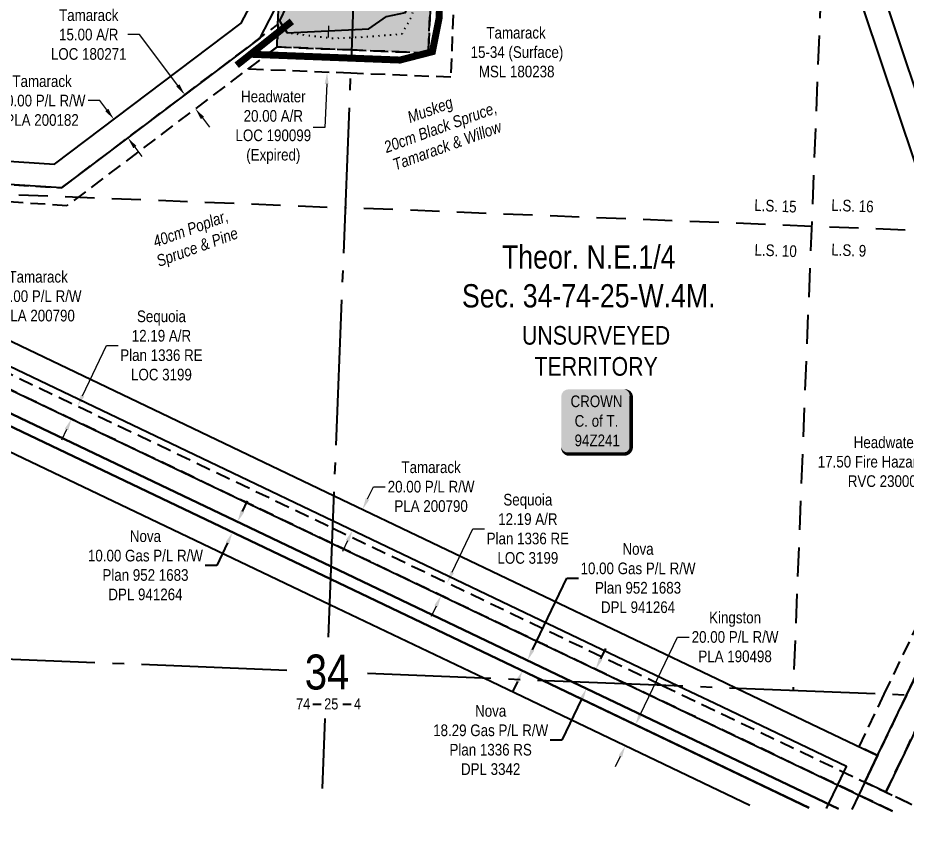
# Model space of a CAD drawing. Extents: x 324050 to 328484, y 6148357 to 6152130.
# Drawn here: x 325016 to 325780, y 6148598 to 6149300 of the extents above; entities that cross this region are included whole.
import ezdxf
from ezdxf.enums import TextEntityAlignment as Align

# ---------------------------------------------------------------- set-up
doc = ezdxf.new("R2010")
doc.units = 0
doc.header["$LTSCALE"] = 5
doc.header["$PDSIZE"] = 0.5
for name, pattern in [('foc-ACCESSROAD', [3.75, 2.5, -1.25]), ('foc-FLOWLINE', [3.75, 2.5, -1.25]), ('foc-LSD', [8, 5, -3]), ('foc-QUARTERLINE', [33, 25, -3, 2, -3]), ('foc-TOPO', [1, 0.2, -0.8])]:
    doc.linetypes.add(name, pattern=pattern)
doc.layers.get('Defpoints').update_dxf_attribs({"color": 9})
for name, color, linetype in [('10', 1, 'Continuous'), ('9', 3, 'Continuous'), ('AS-ROADS', 254, 'Continuous'), ('C-AR', 13, 'foc-ACCESSROAD'), ('C-RW', 13, 'Continuous'), ('C-SYMBOL', 7, 'Continuous'), ('C-WS', 13, 'foc-ACCESSROAD'), ('CG-NOTES', 7, 'Continuous'), ('F-AR', 190, 'foc-ACCESSROAD'), ('F-EZE', 190, 'foc-FLOWLINE'), ('F-RW', 190, 'Continuous'), ('F-WS', 190, 'foc-ACCESSROAD'), ('L-QSEC', 8, 'foc-QUARTERLINE'), ('L-SECLBL', 7, 'Continuous'), ('L-SECTION-LSD', 7, 'foc-LSD'), ('L-UNS-T', 3, 'Continuous'), ('P-PROPOSED-H', 21, 'Continuous'), ('T-BUSH-T', 110, 'Continuous'), ('T-GENERAL', 48, 'foc-TOPO')]:
    doc.layers.add(name, color=color, linetype=linetype)
for name, color, linetype, lineweight in [('C-AR-T', 13, 'Continuous', 9), ('C-RW-T', 13, 'Continuous', 9), ('C-WS-T', 13, 'Continuous', 9), ('F-AR-T', 190, 'Continuous', 9), ('F-RW-T', 190, 'Continuous', 9), ('T-TEXT', 48, 'Continuous', 18)]:
    doc.layers.add(name, color=color, linetype=linetype, lineweight=lineweight)
doc.styles.add('100L', font='ARIALN.TTF', dxfattribs={"height": 11})
doc.styles.add('175L', font='ARIALN.TTF', dxfattribs={"height": 20})
doc.styles.add('80', font='ARIALN.TTF', dxfattribs={"height": 10})
doc.styles.add('80CG', font='ARIALN.TTF', dxfattribs={"height": 10})
doc.styles.add('80L', font='ARIALN.TTF', dxfattribs={"height": 10})
doc.styles.add('80LS', font='ARIALNI.TTF', dxfattribs={"height": 10})
doc.styles.add('SIMPLEX', font='ARIALN.TTF')
doc.dimstyles.new('Compass 5 000', dxfattribs={"dimscale": 5, "dimtxt": 9, "dimasz": 2, "dimexe": 0.2, "dimexo": 0.0625, "dimgap": 0.5, "dimtad": 0, "dimtih": 1, "dimtoh": 1, "dimzin": 0, "dimdsep": 46, "dimtxsty": '80CG', "dimcen": 0.1, "dimse1": 1, "dimse2": 1, "dimclrd": 256, "dimclrt": 256, "dimaunit": 1, "dimadec": 4, "dimazin": 0, "dimtfac": 0.06, "dimtofl": 0, "dimtmove": 0, "dimatfit": 1, "dimfxl": 0.2, "dimtolj": 1, "dimtzin": 0, "dimlwd": -1, "dimarcsym": 0})

# ---------------------------------------------------------------- blocks, each defined once
blk = doc.blocks.new('L-SECLBL')
at = {"layer": '9', "color": 7}
for p, q in [((-5.08, -27.83), (-12.29, -27.83)), ((20.7, -27.83), (13.5, -27.83))]:
    blk.add_line(p, q, dxfattribs=at)
at = {"layer": '10', "color": 2, "style": 'SIMPLEX'}
blk.add_attdef('SEC', text='', height=30, dxfattribs=at).set_placement((0, 0), align=Align.MIDDLE)
at = {"layer": '10', "color": 5, "style": '80L'}
blk.add_attdef('TWP', text='', height=9.5, dxfattribs=at).set_placement((-14.43, -27.37), align=Align.MIDDLE_RIGHT)
blk.add_attdef('RGE', text='', height=9.5, dxfattribs=at).set_placement((3.62, -27.37), align=Align.MIDDLE_CENTER)
blk.add_attdef('MER', text='', height=9.5, dxfattribs=at).set_placement((23.17, -27.37), align=Align.MIDDLE_LEFT)
blk = doc.blocks.new('*D371')
at = {"layer": 'C-RW-T', "transparency": 16777216}
for p, q in [((325086.67, 6149228.89), (325076.67, 6149228.89)), ((325092.7, 6149220.92), (325086.67, 6149228.89)), ((325116.81, 6149189), (325122.83, 6149181.02))]:
    blk.add_line(p, q, dxfattribs=at)
for points in [[(325094.03, 6149221.92), (325091.37, 6149219.91), (325098.72, 6149212.94)], [(325118.14, 6149190), (325115.48, 6149187.99), (325110.78, 6149196.98)]]:
    blk.add_solid(points, dxfattribs=at)
at = {"layer": 'Defpoints', "color": 0, "transparency": 16777216}
for p in [(325112.81, 6149223.58), (325098.72, 6149212.94), (325124.86, 6149207.62)]:
    blk.add_point(p, dxfattribs=at)
at = {"layer": 'C-RW-T', "transparency": 16777216, "insert": (325037.13, 6149228.89), "char_height": 10, "width": 372.4986, "attachment_point": 5, "style": '80CG'}
blk.add_mtext('\\A1;Tamarack\\P20.00 P/L R/W\\PPLA 200182', dxfattribs=at)
blk = doc.blocks.new('*D372')
at = {"layer": 'C-RW-T', "transparency": 16777216}
for p, q in [((324978.32, 6149048.55), (324984.23, 6149060.92)), ((324984.23, 6149060.92), (324994.23, 6149060.92)), ((324961.07, 6149012.47), (324956.76, 6149003.45))]:
    blk.add_line(p, q, dxfattribs=at)
for points in [[(324976.81, 6149049.27), (324979.82, 6149047.84), (324974, 6149039.53)], [(324959.56, 6149013.19), (324962.57, 6149011.75), (324965.38, 6149021.49)]]:
    blk.add_solid(points, dxfattribs=at)
at = {"layer": 'Defpoints', "color": 0, "transparency": 16777216}
for p in [(324974, 6149039.53), (325082.86, 6148987.5), (325074.23, 6148969.46)]:
    blk.add_point(p, dxfattribs=at)
at = {"layer": 'C-RW-T', "transparency": 16777216, "insert": (325033.77, 6149060.92), "char_height": 10, "attachment_point": 5, "style": '80CG'}
blk.add_mtext('\\A1;Tamarack\\P20.00 P/L R/W\\PPLA 200790', dxfattribs=at)
blk = doc.blocks.new('*D374')
at = {"layer": 'C-RW-T', "transparency": 16777216}
for p, q in [((325316.6, 6148886.86), (325321.6, 6148897.32)), ((325321.6, 6148897.32), (325331.6, 6148897.32)), ((325299.35, 6148850.77), (325295.04, 6148841.75))]:
    blk.add_line(p, q, dxfattribs=at)
for points in [[(325315.1, 6148887.58), (325318.11, 6148886.14), (325312.29, 6148877.83)], [(325297.85, 6148851.49), (325300.86, 6148850.05), (325303.66, 6148859.79)]]:
    blk.add_solid(points, dxfattribs=at)
at = {"layer": 'Defpoints', "color": 0, "transparency": 16777216}
for p in [(325312.29, 6148877.83), (325439.28, 6148817.14), (325430.65, 6148799.09)]:
    blk.add_point(p, dxfattribs=at)
at = {"layer": 'C-RW-T', "transparency": 16777216, "insert": (325371.14, 6148897.32), "char_height": 10, "attachment_point": 5, "style": '80CG'}
blk.add_mtext('\\A1;Tamarack\\P20.00 P/L R/W\\PPLA 200790', dxfattribs=at)
blk = doc.blocks.new('*D375')
at = {"layer": 'Defpoints', "color": 0, "transparency": 16777216}
for p in [(325401.19, 6148762.28), (325392.56, 6148744.22), (325537.9, 6148674.78)]:
    blk.add_point(p, dxfattribs=at)
at = {"layer": 'F-RW-T', "transparency": 16777216}
for p, q in [((325550.84, 6148701.86), (325582.56, 6148768.25)), ((325582.56, 6148768.25), (325592.56, 6148768.25)), ((325533.59, 6148665.75), (325529.28, 6148656.73))]:
    blk.add_line(p, q, dxfattribs=at)
for points in [[(325549.34, 6148702.58), (325552.35, 6148701.14), (325546.53, 6148692.84)], [(325532.09, 6148666.47), (325535.1, 6148665.04), (325537.9, 6148674.78)]]:
    blk.add_solid(points, dxfattribs=at)
at = {"layer": 'F-RW-T', "transparency": 16777216, "insert": (325632.1, 6148768.25), "char_height": 10, "attachment_point": 5, "style": '80CG'}
blk.add_mtext('\\A1;Kingston\\P20.00 P/L R/W\\PPLA 190498', dxfattribs=at)
blk = doc.blocks.new('*D380')
at = {"layer": 'Defpoints', "color": 0, "transparency": 16777216}
for p in [(325384.99, 6148814.87), (325526.39, 6148747.32), (325521.14, 6148736.34)]:
    blk.add_point(p, dxfattribs=at)
at = {"layer": 'F-AR-T', "transparency": 16777216}
for p, q in [((325389.3, 6148823.9), (325407.09, 6148861.13)), ((325407.09, 6148861.13), (325417.09, 6148861.13)), ((325375.43, 6148794.87), (325371.12, 6148785.84))]:
    blk.add_line(p, q, dxfattribs=at)
for points in [[(325387.8, 6148824.62), (325390.81, 6148823.18), (325384.99, 6148814.87)], [(325373.93, 6148795.59), (325376.94, 6148794.15), (325379.74, 6148803.89)]]:
    blk.add_solid(points, dxfattribs=at)
at = {"layer": 'F-AR-T', "transparency": 16777216, "insert": (325454.19, 6148861.13), "char_height": 10, "width": 455.1275, "attachment_point": 5, "style": '80CG'}
blk.add_mtext('\\A1;Sequoia\\P12.19 A/R\\PPlan 1336 RE\\PLOC 3199', dxfattribs=at)
blk = doc.blocks.new('*D384')
at = {"layer": 'Defpoints', "color": 0, "transparency": 16777216}
for p in [(325453.88, 6148748.19), (325456.47, 6148746.95), (325452.16, 6148737.92)]:
    blk.add_point(p, dxfattribs=at)
at = {"layer": 'F-RW', "transparency": 16777216}
for p, q in [((325458.19, 6148757.21), (325487.62, 6148818.81)), ((325487.62, 6148818.81), (325497.62, 6148818.81)), ((325445.25, 6148730.14), (325440.94, 6148721.12))]:
    blk.add_line(p, q, dxfattribs=at)
for points in [[(325456.68, 6148757.93), (325459.69, 6148756.49), (325453.88, 6148748.19)], [(325443.75, 6148730.86), (325446.76, 6148729.42), (325449.56, 6148739.16)]]:
    blk.add_solid(points, dxfattribs=at)
at = {"layer": 'F-RW', "transparency": 16777216, "insert": (325548.8, 6148818.81), "char_height": 10, "attachment_point": 5, "style": '80CG'}
blk.add_mtext('\\A1;Nova\\P10.00 Gas P/L R/W\\PPlan 952 1683\\PDPL 941264', dxfattribs=at)
blk = doc.blocks.new('*D385')
at = {"layer": 'Defpoints', "color": 0, "transparency": 16777216}
for p in [(325445.77, 6148772.34), (325437.88, 6148755.83), (325504.57, 6148723.97)]:
    blk.add_point(p, dxfattribs=at)
at = {"layer": 'F-RW', "transparency": 16777216}
for p, q in [((325516.77, 6148749.51), (325521.08, 6148758.53)), ((325500.26, 6148714.94), (325483.44, 6148679.75)), ((325483.44, 6148679.75), (325473.44, 6148679.75))]:
    blk.add_line(p, q, dxfattribs=at)
for points in [[(325515.27, 6148750.22), (325518.27, 6148748.79), (325512.46, 6148740.48)], [(325498.75, 6148715.66), (325501.76, 6148714.23), (325504.57, 6148723.97)]]:
    blk.add_solid(points, dxfattribs=at)
at = {"layer": 'F-RW', "transparency": 16777216, "insert": (325422.26, 6148679.75), "char_height": 10, "attachment_point": 5, "style": '80CG'}
blk.add_mtext('\\A1;Nova\\P18.29 Gas P/L R/W\\PPlan 1336 RS\\PDPL 3342', dxfattribs=at)
blk = doc.blocks.new('*D386')
at = {"layer": 'Defpoints', "color": 0, "transparency": 16777216}
for p in [(325851.2, 6148909.61), (325825.49, 6148855.78), (325841.27, 6148848.24)]:
    blk.add_point(p, dxfattribs=at)
at = {"layer": 'F-RW-T', "transparency": 16777216}
for p, q in [((325832.07, 6148918.74), (325822.07, 6148918.74)), ((325842.17, 6148913.92), (325832.07, 6148918.74)), ((325876, 6148897.76), (325885.02, 6148893.45))]:
    blk.add_line(p, q, dxfattribs=at)
for points in [[(325842.89, 6148915.42), (325841.46, 6148912.41), (325851.2, 6148909.61)], [(325876.72, 6148899.26), (325875.28, 6148896.25), (325866.98, 6148902.07)]]:
    blk.add_solid(points, dxfattribs=at)
at = {"layer": 'F-RW-T', "transparency": 16777216, "insert": (325761.66, 6148918.74), "char_height": 10, "attachment_point": 5, "style": '80CG'}
blk.add_mtext('\\A1;Headwater\\P17.50 Fire Hazard R/W\\PRVC 230007', dxfattribs=at)
blk = doc.blocks.new('*D387')
at = {"layer": 'Defpoints', "color": 0, "transparency": 16777216}
for p in [(325104.89, 6148914.91), (325100.58, 6148905.89), (325200.61, 6148858.1)]:
    blk.add_point(p, dxfattribs=at)
at = {"layer": 'F-RW', "transparency": 16777216}
for p, q in [((325209.23, 6148876.15), (325213.54, 6148885.17)), ((325196.3, 6148849.08), (325187.08, 6148829.79)), ((325187.08, 6148829.79), (325177.08, 6148829.79))]:
    blk.add_line(p, q, dxfattribs=at)
for points in [[(325207.73, 6148876.87), (325210.73, 6148875.43), (325204.92, 6148867.13)], [(325194.79, 6148849.8), (325197.8, 6148848.36), (325200.61, 6148858.1)]]:
    blk.add_solid(points, dxfattribs=at)
at = {"layer": 'F-RW', "transparency": 16777216, "insert": (325125.89, 6148829.79), "char_height": 10, "attachment_point": 5, "style": '80CG'}
blk.add_mtext('\\A1;Nova\\P10.00 Gas P/L R/W\\PPlan 952 1683\\PDPL 941264', dxfattribs=at)
blk = doc.blocks.new('*D388')
at = {"layer": 'Defpoints', "color": 0, "transparency": 16777216}
for p in [(325028.64, 6148985.12), (325023.39, 6148974.13), (325067.65, 6148966.48)]:
    blk.add_point(p, dxfattribs=at)
at = {"layer": 'F-AR-T', "transparency": 16777216}
for p, q in [((325071.96, 6148975.5), (325092.54, 6149018.59)), ((325092.54, 6149018.59), (325102.54, 6149018.59)), ((325058.09, 6148946.47), (325053.78, 6148937.45))]:
    blk.add_line(p, q, dxfattribs=at)
for points in [[(325070.45, 6148976.22), (325073.46, 6148974.79), (325067.65, 6148966.48)], [(325056.59, 6148947.19), (325059.59, 6148945.75), (325062.4, 6148955.5)]]:
    blk.add_solid(points, dxfattribs=at)
at = {"layer": 'F-AR-T', "transparency": 16777216, "insert": (325139.64, 6149018.59), "char_height": 10, "attachment_point": 5, "style": '80CG'}
blk.add_mtext('\\A1;Sequoia\\P12.19 A/R\\PPlan 1336 RE\\PLOC 3199', dxfattribs=at)
blk = doc.blocks.new('*D389')
at = {"layer": 'C-AR-T', "transparency": 16777216}
for p, q in [((325120.72, 6149285.6), (325110.72, 6149285.6)), ((325153.7, 6149241.94), (325120.72, 6149285.6)), ((325174.8, 6149214.01), (325180.83, 6149206.03))]:
    blk.add_line(p, q, dxfattribs=at)
for points in [[(325155.03, 6149242.94), (325152.37, 6149240.93), (325159.73, 6149233.96)], [(325176.13, 6149215.01), (325173.47, 6149213), (325168.77, 6149221.99)]]:
    blk.add_solid(points, dxfattribs=at)
at = {"layer": 'Defpoints', "color": 0, "transparency": 16777216}
for p in [(325152.81, 6149228.73), (325161.85, 6149216.76), (325168.77, 6149221.99)]:
    blk.add_point(p, dxfattribs=at)
at = {"layer": 'C-AR-T', "transparency": 16777216, "insert": (325077.2, 6149285.6), "char_height": 10, "attachment_point": 5, "style": '80CG'}
blk.add_mtext('\\A1;Tamarack\\P15.00 A/R\\PLOC 180271', dxfattribs=at)
blk = doc.blocks.new('*D390')
at = {"layer": 'Defpoints', "color": 0, "transparency": 16777216}
for p in [(325257.93, 6149274.21), (325257.13, 6149254.23), (325281.88, 6149253.24)]:
    blk.add_point(p, dxfattribs=at)
at = {"layer": 'F-AR-T', "transparency": 16777216}
for p, q in [((325283.07, 6149283.22), (325283.47, 6149293.21)), ((325281.48, 6149243.25), (325279.99, 6149205.96)), ((325279.99, 6149205.96), (325269.99, 6149205.96))]:
    blk.add_line(p, q, dxfattribs=at)
for points in [[(325281.41, 6149283.28), (325284.74, 6149283.15), (325282.67, 6149273.22)], [(325279.81, 6149243.32), (325283.14, 6149243.18), (325281.88, 6149253.24)]]:
    blk.add_solid(points, dxfattribs=at)
at = {"layer": 'F-AR-T', "transparency": 16777216, "insert": (325235.67, 6149205.96), "char_height": 10, "attachment_point": 5, "style": '80CG'}
blk.add_mtext('\\A1;Headwater\\P20.00 A/R\\PLOC 190099\\P(Expired)', dxfattribs=at)
blk = doc.blocks.new('*U473')
h = blk.add_hatch(color=59)
edge = h.paths.add_edge_path()
edge.add_line((-24, -28.5), (24, -28.5))
edge.add_arc((24, -22.5), 6, 270, 360)
edge.add_line((30, -22.5), (30, 21))
edge.add_arc((24, 21), 6, 0, 90)
edge.add_line((24, 27), (-24, 27))
edge.add_arc((-24, 21), 6, 90, 180)
edge.add_line((-30, 21), (-30, -22.5))
edge.add_arc((-24, -22.5), 6, 180, 270)
at = {"color": 1, "flags": 128}
blk.add_lwpolyline([(-24, -28.5, 3, 3, 0), (24, -28.5, 3, 3, 0.414214), (30, -22.5, 3, 3, 0), (30, 21, 3, 0, 0.414214), (24, 27, 0, 0, 0), (-24, 27, 0, 0, 0.414214), (-30, 21, 0, 0, 0), (-30, -22.5, 0, 3, 0.414214)], format="xyseb", close=True, dxfattribs=at)
blk.add_lwpolyline([(-24.2, -5.22, 0, 7.5, 0), (0, 0, 0, 0, 0)], format="xyseb", dxfattribs=at)
at = {"color": 1, "style": '80'}
blk.add_attdef('ENTER_TEXT_001', (-35.99, -5), '', height=10, dxfattribs=at)

msp = doc.modelspace()

# ---------------------------------------------------------------- hatches: boundary and pattern name
at = {"layer": 'AS-ROADS'}
h = msp.add_hatch(color=256, dxfattribs=at)
h.dxf.hatch_style = 1
h.paths.add_polyline_path([(325247.654, 6149287.097), (325317.75, 6149290.6), (325332.983, 6149301.178), (325349.178, 6149304.548), (325355.168, 6149323.852), (325355.847, 6149349.112), (325352.034, 6149362.027), (325344.925, 6149373.168), (325331.014, 6149379.964), (325287.308, 6149382.539), (325272.187, 6149378.936), (325256.53, 6149362.81), (325253.25, 6149351.736), (325251.368, 6149341.512), (325255.012, 6149339.959), (325253.779, 6149329.347), (325251.359, 6149320.267), (325246.962, 6149310.131), (325241.107, 6149297.362)])
at = {"layer": 'P-PROPOSED-H'}
h = msp.add_hatch(color=256, dxfattribs=at)
h.dxf.hatch_style = 1
h.paths.add_polyline_path([(325373.967, 6149399.67), (325368.785, 6149269.788), (325303.037, 6149272.411), (325238.903, 6149274.97), (325239.676, 6149294.353), (325244.085, 6149404.851), (325308.199, 6149402.294)])

# ---------------------------------------------------------------- linework, layer by layer
at = {"layer": 'AS-ROADS', "const_width": 5.999, "flags": 128}
for points in [[(325380.509, 6149424.458), (325378.101, 6149300.272), (325372.221, 6149270.916), (325344.405, 6149263.759), (325216.1, 6149268.747)], [(325204.252, 6149259.303), (325251.588, 6149296.993)]]:
    msp.add_lwpolyline(points, dxfattribs=at)
at = {"layer": 'AS-ROADS', "flags": 128}
msp.add_lwpolyline([(325247.654, 6149287.097), (325317.75, 6149290.6), (325332.983, 6149301.178), (325349.178, 6149304.548), (325355.168, 6149323.852), (325355.847, 6149349.112), (325352.034, 6149362.027), (325344.925, 6149373.168), (325331.014, 6149379.964), (325287.308, 6149382.539), (325272.187, 6149378.936), (325256.53, 6149362.81), (325253.25, 6149351.736), (325251.368, 6149341.512), (325255.012, 6149339.959), (325253.779, 6149329.347), (325251.359, 6149320.267), (325246.962, 6149310.131), (325241.107, 6149297.362)], close=True, dxfattribs=at)
at = {"layer": 'C-AR'}
msp.add_lwpolyline([(325238.903, 6149274.97), (325058.474, 6149138.666), (324905.26, 6149148.56), (324849.789, 6149107.866), (324847.661, 6149071.564), (324819.712, 6149084.916), (324833.91, 6149093.307), (324835.228, 6149115.787), (324900.784, 6149163.88), (325053.879, 6149153.994), (325239.676, 6149294.353), (325238.903, 6149274.97)], close=True, dxfattribs=at)
at = {"layer": 'C-RW'}
msp.add_lwpolyline([(324894.817, 6149184.308), (325047.753, 6149174.431), (325208.079, 6149295.549), (325220.669, 6149319.622), (325224.216, 6149408.548), (325254.907, 6149498.484), (325311.931, 6149496.209), (325353.869, 6149494.535), (325353.766, 6149525.718), (325373.886, 6149525.718), (325373.919, 6149473.722), (325311.137, 6149476.227), (325269.015, 6149477.907), (325244.085, 6149404.851), (325240.473, 6149314.335), (325223.72, 6149282.298), (325053.879, 6149153.994), (324900.784, 6149163.88)], dxfattribs=at)
at = {"layer": 'C-WS'}
msp.add_lwpolyline([(325373.967, 6149399.67), (325368.785, 6149269.788), (325303.037, 6149272.411), (325238.903, 6149274.97), (325239.676, 6149294.353), (325244.085, 6149404.851), (325308.199, 6149402.294), (325373.967, 6149399.67)], close=True, dxfattribs=at)
at = {"layer": 'F-AR'}
msp.add_lwpolyline([(325392.353, 6149358.909), (325387.969, 6149249.009), (325302.243, 6149252.429), (325213.74, 6149255.96), (325238.903, 6149274.97), (325303.037, 6149272.411), (325368.785, 6149269.788), (325373.967, 6149399.67), (325373.919, 6149473.722), (325373.886, 6149525.718), (325394.116, 6149525.717), (325561.956, 6149525.717), (325585.426, 6149525.717), (325605.44, 6149525.717), (325625.246, 6149525.717), (325625.569, 6149525.718), (325625.303, 6149523.191), (325625.438, 6149510.72), (325398.892, 6149510.72), (325388.9, 6149500.722), (325388.965, 6149399.071), (325387.358, 6149359.109), (325392.353, 6149358.909)], close=True, dxfattribs=at)
at = {"layer": 'F-EZE'}
msp.add_lwpolyline([(325779.197, 6148718.344), (325754.457, 6148666.521), (325738.68, 6148674.053), (325760.203, 6148719.101), (325865.647, 6148939.856), (325873.638, 6148915.989), (325779.197, 6148718.344)], close=True, dxfattribs=at)
at = {"layer": 'F-WS'}
msp.add_lwpolyline([(325798.062, 6148617.543), (325761.555, 6148634.991), (325800.95, 6148717.477), (325847.752, 6148815.422), (325980.819, 6148751.84), (326028.236, 6148851.078), (326086.608, 6148823.231), (326116.243, 6148809.092), (326174.81, 6148781.151), (326165.825, 6148762.334), (326183.827, 6148753.635), (326183.917, 6148753.591)], dxfattribs=at)
at = {"layer": 'L-QSEC', "flags": 128}
for points in [[(325282.999, 6148768.181), (325313.698, 6149540.659)], [(325247.397, 6148739.578), (324481.627, 6148770.131)], [(326081.982, 6148706.281), (325316.616, 6148736.817)], [(325277.837, 6148638.299), (325280.22, 6148698.247)]]:
    msp.add_lwpolyline(points, dxfattribs=at)
at = {"layer": 'L-SECTION-LSD', "flags": 128}
for points in [[(325713.713, 6149524.697), (325681.896, 6148722.243)], [(324497.545, 6149168.845), (325297.653, 6149136.92)], [(326097.754, 6149104.995), (325297.653, 6149136.92)]]:
    msp.add_lwpolyline(points, dxfattribs=at)
at = {"layer": 'T-GENERAL', "flags": 128}
msp.add_lwpolyline([(325260.769, 6149387.208), (325268.694, 6149393.111), (325323.636, 6149395.451), (325342.856, 6149386.992), (325354.805, 6149375.163), (325360.014, 6149361.008), (325360.615, 6149322.851), (325353.207, 6149298.552), (325345.911, 6149285.948), (325338.831, 6149285.37), (325312.478, 6149283.338), (325286.693, 6149282.207), (325250.299, 6149286.612)], dxfattribs=at)

# ---------------------------------------------------------------- block references
at = {"layer": 'CG-NOTES'}
ref = msp.add_blockref('*U473', (325512.924, 6148953.928), dxfattribs=dict(at, xscale=0.999865, yscale=0.999865, zscale=0.999865))
ref.add_attrib('ENTER_TEXT_001', 'CROWN', (325490.867, 6148965.698), dxfattribs={"layer": '0', "color": 1, "height": 9.9986, "style": '80'})
ref.add_attrib('ENTER_TEXT_002', 'C. of T.', (325494.362, 6148948.857), dxfattribs={"layer": '0', "color": 1, "height": 9.9986, "style": '80'})
ref.add_attrib('ENTER_TEXT_003', '94Z241', (325494.332, 6148932.151), dxfattribs={"layer": '0', "color": 1, "height": 9.9986, "style": '80'})
at = {"layer": 'L-SECLBL', "xscale": 0.999865, "yscale": 0.999865, "zscale": 0.999865}
msp.add_blockref('L-SECLBL', (325281.808, 6148738.205), dxfattribs=at).add_auto_attribs({'SEC': '34', 'TWP': '74', 'RGE': '25', 'MER': '4'})

# ---------------------------------------------------------------- texts
at = {"layer": 'C-SYMBOL', "color": 3, "insert": (325506.479, 6149104.637), "char_height": 19.9973, "width": 215.95529, "attachment_point": 2, "style": '175L'}
msp.add_mtext('Theor. N.E.1/4\\PSec. 34-74-25-W.4M.', dxfattribs=at)
at = {"layer": 'C-WS-T', "insert": (325404.402, 6149292.244), "char_height": 9.99865, "width": 78.98429, "attachment_point": 1, "style": '80L'}
msp.add_mtext('\\pi14.19542;Tamarack\\P\\pi0.66383;15-34 (Surface)\\P\\pi7.69903;MSL 180238', dxfattribs=at)
at = {"layer": 'L-UNS-T', "color": 3, "insert": (325512.791, 6149013.894), "char_height": 15.99784, "attachment_point": 5, "style": '80L'}
msp.add_mtext_dynamic_manual_height_columns('UNSURVEYED TERRITORY', width=126.39669, gutter_width=47.494, heights=[0], dxfattribs=at)
at = {"layer": 'T-BUSH-T', "char_height": 9.99865, "attachment_point": 2, "rotation": 20, "style": '80LS'}
for s, insert, width in [('20cm Black Spruce,\\PTamarack & Willow', (325377.403, 6149210.696), 110.74078), ('40cm Poplar,\\PSpruce & Pine\\P', (325162.882, 6149123.646), 81.64507)]:
    msp.add_mtext(s, dxfattribs=dict(at, insert=insert, width=width))
at = {"layer": 'T-TEXT', "style": '80LS'}
msp.add_text('Muskeg', height=9.9987, rotation=20, dxfattribs=at).set_placement((325370.26, 6149221.126), align=Align.MIDDLE_CENTER)

# ---------------------------------------------------------------- dimensions: what is measured, and where the dimension line sits
at = {"layer": 'C-AR-T'}
dim = msp.add_linear_dim(base=(325168.77, 6149221.988), p1=(325152.806, 6149228.727), p2=(325161.847, 6149216.759), angle=307.068972, text='Tamarack\\P15.00 A/R\\PLOC 180271', dimstyle='Compass 5 000', dxfattribs=at)
dim.commit()
dim.dimension.update_dxf_attribs({"geometry": '*D389', "text_midpoint": (325077.202, 6149285.6), "dimtype": 161})
at = {"layer": 'C-RW-T'}
dim = msp.add_aligned_dim(p1=(325124.864, 6149207.619), p2=(325112.809, 6149223.577), distance=17.653, text='Tamarack\\P20.00 P/L R/W\\PPLA 200182', dimstyle='Compass 5 000', dxfattribs=at)
dim.commit()
dim.dimension.update_dxf_attribs({"geometry": '*D371', "text_midpoint": (325037.128, 6149228.895)})
for base, p1, p2, angle, picture, middle in [((324974.004, 6149039.532), (325074.234, 6148969.461), (325082.856, 6148987.501), 64.452681, '*D372', (325033.767, 6149060.919)), ((325312.289, 6148877.835), (325430.651, 6148799.094), (325439.275, 6148817.137), 64.452713, '*D374', (325371.142, 6148897.319))]:
    dim = msp.add_linear_dim(base=base, p1=p1, p2=p2, angle=angle, text='Tamarack\\P20.00 P/L R/W\\PPLA 200790', dimstyle='Compass 5 000', dxfattribs=at)
    dim.commit()
    dim.dimension.update_dxf_attribs({"geometry": picture, "text_midpoint": middle, "dimtype": 161})
at = {"layer": 'F-AR-T'}
for base, p1, p2, angle, text, picture, middle in [((325281.875, 6149253.242), (325257.931, 6149274.211), (325257.134, 6149254.229), 267.715529, 'Headwater\\P20.00 A/R\\PLOC 190099\\P(Expired)', '*D390', (325235.675, 6149205.957)), ((325067.648, 6148966.482), (325023.393, 6148974.131), (325028.641, 6148985.117), 64.464739, 'Sequoia\\P12.19 A/R\\PPlan 1336 RE\\PLOC 3199', '*D388', (325139.639, 6149018.591)), ((325384.991, 6148814.875), (325521.139, 6148736.337), (325526.387, 6148747.321), 64.463546, 'Sequoia\\P12.19 A/R\\PPlan 1336 RE\\PLOC 3199', '*D380', (325454.188, 6148861.133))]:
    dim = msp.add_linear_dim(base=base, p1=p1, p2=p2, angle=angle, text=text, dimstyle='Compass 5 000', dxfattribs=at)
    dim.commit()
    dim.dimension.update_dxf_attribs({"geometry": picture, "text_midpoint": middle, "dimtype": 161})
at = {"layer": 'F-RW'}
for base, p1, p2, angle, text, picture, middle in [((325200.609, 6148858.104), (325104.895, 6148914.911), (325100.584, 6148905.888), 244.464766, 'Nova\\P10.00 Gas P/L R/W\\PPlan 952 1683\\PDPL 941264', '*D387', (325125.895, 6148829.789)), ((325453.875, 6148748.187), (325452.161, 6148737.924), (325456.471, 6148746.947), 64.463207, 'Nova\\P10.00 Gas P/L R/W\\PPlan 952 1683\\PDPL 941264', '*D384', (325548.804, 6148818.812)), ((325504.569, 6148723.967), (325445.769, 6148772.344), (325437.879, 6148755.829), 244.463207, 'Nova\\P18.29 Gas P/L R/W\\PPlan 1336 RS\\PDPL 3342', '*D385', (325422.256, 6148679.749))]:
    dim = msp.add_linear_dim(base=base, p1=p1, p2=p2, angle=angle, text=text, dimstyle='Compass 5 000', dxfattribs=at)
    dim.commit()
    dim.dimension.update_dxf_attribs({"geometry": picture, "text_midpoint": middle, "dimtype": 161})
at = {"layer": 'F-RW-T'}
for base, p1, p2, angle, text, picture, middle in [((325851.197, 6148909.605), (325841.265, 6148848.239), (325825.486, 6148855.776), 154.46859, 'Headwater\\P17.50 Fire Hazard R/W\\PRVC 230007', '*D386', (325761.665, 6148918.741)), ((325537.904, 6148674.777), (325401.187, 6148762.277), (325392.559, 6148744.219), 244.462871, 'Kingston\\P20.00 P/L R/W\\PPLA 190498', '*D375', (325632.104, 6148768.254))]:
    dim = msp.add_linear_dim(base=base, p1=p1, p2=p2, angle=angle, text=text, dimstyle='Compass 5 000', dxfattribs=at)
    dim.commit()
    dim.dimension.update_dxf_attribs({"geometry": picture, "text_midpoint": middle, "dimtype": 161})

# ---------------------------------------------------------------- next in the draw order: texts
at = {"layer": 'L-SECTION-LSD', "attachment_point": 1, "rotation": 357.715058, "style": '100L', "bg_fill": 3, "box_fill_scale": 1.5, "bg_fill_color": 256, "bg_fill_transparency": 0}
for s, width, insert, char_height in [('\\pi1.84555;L.S. 15', 36.85447, (325647.004, 6149144.286), 9.99865), ('L.S. 16', 36.93645, (325714.955, 6149144.286), 9.9987), ('\\pi2.02881;L.S. 10', 36.94906, (325647.004, 6149106.006), 9.99865), ('L.S. 9', 30.52316, (325714.955, 6149106.006), 9.9987)]:
    msp.add_mtext_dynamic_manual_height_columns(s, width=width, gutter_width=54.993, heights=[0], dxfattribs=dict(at, insert=insert, char_height=char_height))

# ---------------------------------------------------------------- next in the draw order: linework, layer by layer
at = {"layer": 'C-RW'}
msp.add_lwpolyline([(325710.571, 6148621.034), (325712.327, 6148624.705), (325720.223, 6148641.22), (325725.474, 6148652.204), (325727.807, 6148657.084), (325614.788, 6148711.082), (325583.22, 6148726.163), (325286.957, 6148867.782), (324942.339, 6149032.506), (324848.016, 6149077.628), (324825.558, 6149088.371), (324815.99, 6149092.946), (324824.587, 6149110.94), (324834.661, 6149106.125), (324849.277, 6149099.14), (324950.96, 6149050.546), (325287.821, 6148889.53), (325623.411, 6148729.122), (325633.814, 6148724.143), (325754.455, 6148666.524), (325743.506, 6148643.59), (325738.259, 6148632.603), (325732.313, 6148620.166)], dxfattribs=at)
at = {"layer": 'F-AR'}
for points in [[(324382.341, 6149293.874), (324480.534, 6149246.964), (324510.164, 6149232.809), (325286.72, 6148861.824), (325569.53, 6148726.71), (325798.048, 6148617.543)], [(325767.234, 6148618.773), (325538.715, 6148727.94), (325286.194, 6148848.583), (324509.635, 6149219.568), (324480.005, 6149233.724), (324381.812, 6149280.634)]]:
    msp.add_lwpolyline(points, dxfattribs=at)
at = {"layer": 'F-RW'}
msp.add_lwpolyline([(325800.965, 6148717.476), (325761.556, 6148634.981), (325743.5, 6148643.597), (325754.448, 6148666.534), (325779.197, 6148718.344), (325873.638, 6148915.989), (325699.252, 6149436.743), (325683.282, 6149484.483), (325679.411, 6149496.055), (325694.635, 6149501.144), (325698.377, 6149502.395), (325700.603, 6149495.741), (325720.338, 6149436.744), (325895.167, 6148914.661), (325847.752, 6148815.422), (325800.965, 6148717.476)], close=True, dxfattribs=at)
for points in [[(324381.812, 6149280.634), (324480.005, 6149233.724), (324509.635, 6149219.568), (325286.194, 6148848.583), (325538.713, 6148727.939), (325767.232, 6148618.773)], [(325720.904, 6148620.621), (325492.382, 6148729.79), (325285.403, 6148828.677), (324508.841, 6149199.665), (324479.211, 6149213.819), (324381.017, 6149260.73)], [(324381.017, 6149260.73), (324479.211, 6149213.819), (324508.841, 6149199.665), (325285.403, 6148828.677), (325492.382, 6148729.79), (325720.904, 6148620.621)], [(325695.594, 6148621.631), (325467.07, 6148730.801), (325284.971, 6148817.801), (324508.406, 6149188.79), (324478.777, 6149202.945), (324380.583, 6149249.855)], [(324380.583, 6149249.85), (324380.598, 6149249.842), (324438.354, 6149222.254), (324442.236, 6149220.4), (324447.375, 6149217.945), (324478.777, 6149202.945), (324508.406, 6149188.79), (325284.971, 6148817.801), (325467.07, 6148730.801), (325695.564, 6148621.632)], [(325644.911, 6148623.653), (325416.407, 6148732.825), (325284.106, 6148796.034), (324507.538, 6149167.025), (324477.908, 6149181.179), (324438.745, 6149199.885), (324379.714, 6149228.087)]]:
    msp.add_lwpolyline(points, dxfattribs=at)

doc.saveas('drawing.dxf')
